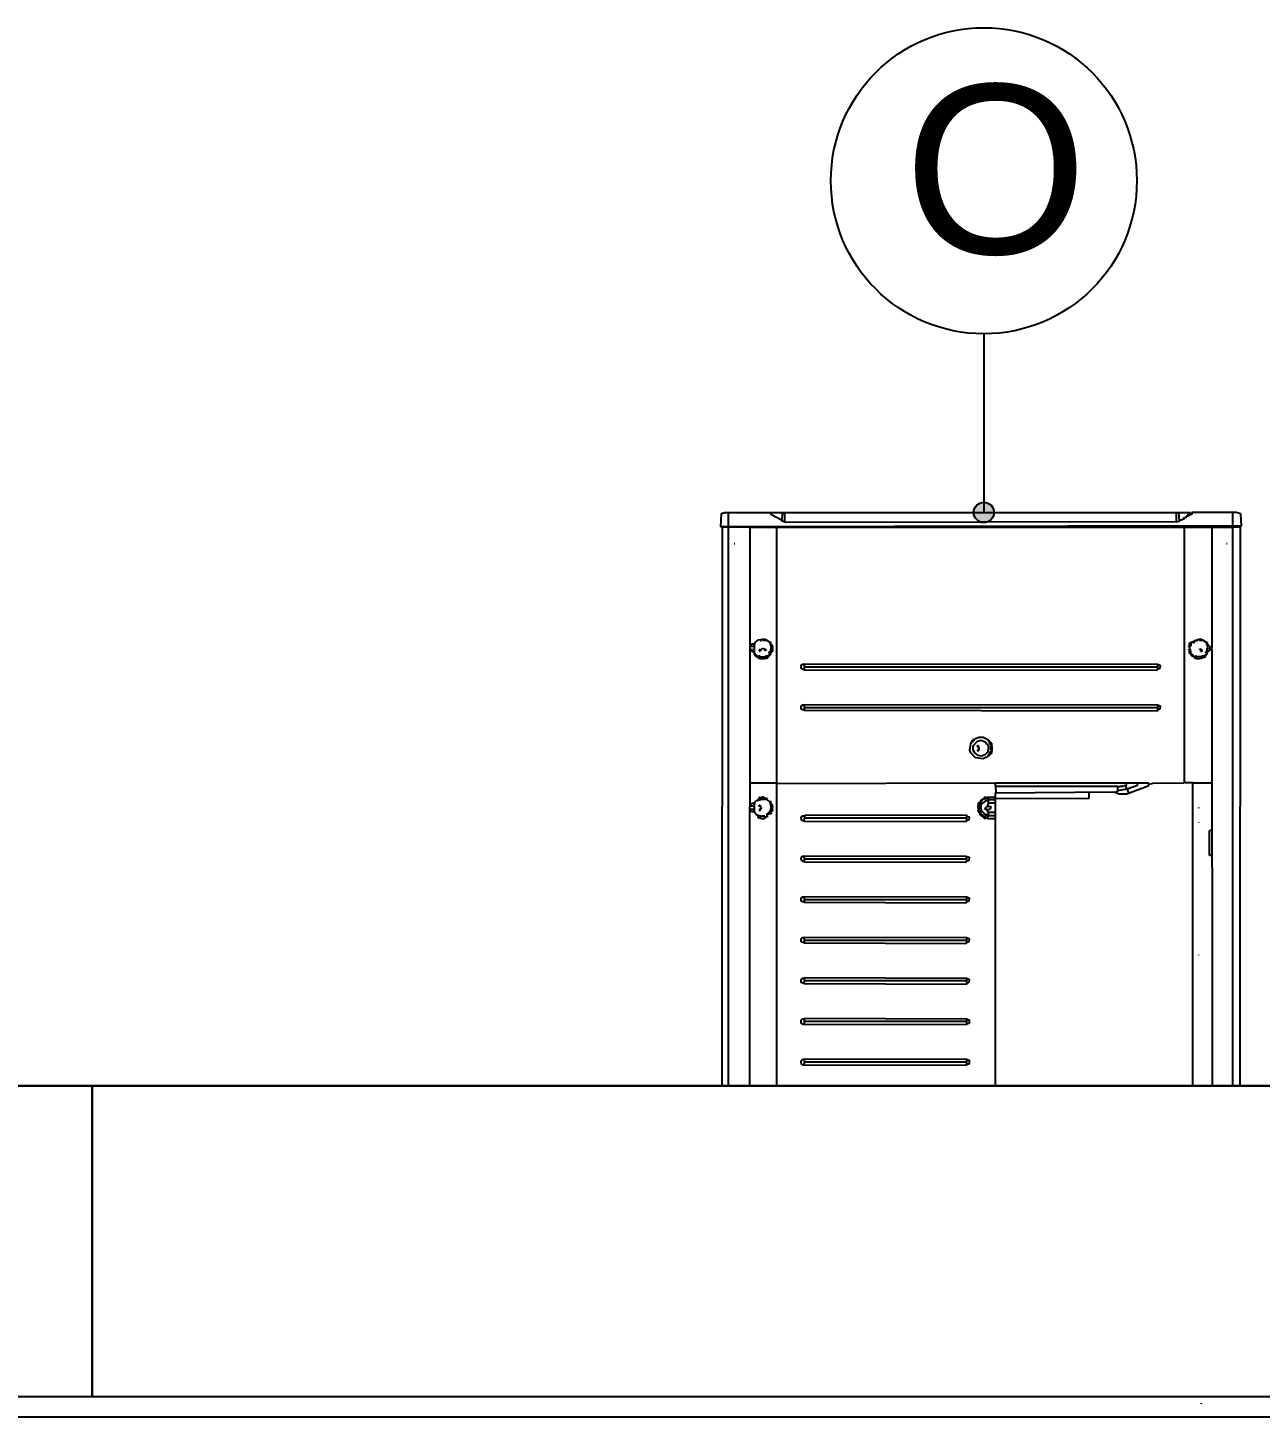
# Model space of a CAD drawing. Extents: x 3792242 to 5145247, y -1546315 to -1031918.
# Drawn here: x 4312313 to 4314135, y -1515644 to -1513590 of the extents above; entities that cross this region are included whole.
import ezdxf

# ---------------------------------------------------------------- set-up
doc = ezdxf.new("R2010")
doc.units = 0
doc.header["$MEASUREMENT"] = 0
for name, color, linetype in [('TENKÁ', 7, 'CONTINUOUS'), ('ZZ-chladenie', 133, 'CONTINUOUS'), ('ZZ-elektro', 221, 'CONTINUOUS')]:
    doc.layers.add(name, color=color, linetype=linetype)
doc.styles.add('ARIAL', font='arial.ttf')

msp = doc.modelspace()

# ---------------------------------------------------------------- hatches: boundary and pattern name
at = {"layer": 'TENKÁ', "ltscale": 0.25}
h = msp.add_hatch(color=256, dxfattribs=at)
h.dxf.hatch_style = 1
h.paths.add_polyline_path([(4313711.31, -1514306.302, 1), (4313741.31, -1514306.302, 1)])

# ---------------------------------------------------------------- linework, layer by layer
msp.add_line((4313726.31, -1514042.243), (4313726.31, -1514306.302), dxfattribs=at)
at = {"layer": 'TENKÁ'}
for p, q in [((4322827.714, -1515613.77), (4308697.714, -1515613.77)), ((4322827.714, -1515643.77), (4308697.714, -1515643.77))]:
    msp.add_line(p, q, dxfattribs=at)
at = {"layer": 'TENKÁ', "ltscale": 0.25}
for centre, radius in [((4313726.31, -1513816.071), 226.172), ((4313726.31, -1514306.302), 15)]:
    msp.add_circle(centre, radius, dxfattribs=at)
at = {"layer": 'ZZ-chladenie', "color": 9}
for p, q in [((4313337.575, -1514327.484), (4313338.28, -1514307.714)), ((4313338.28, -1514307.714), (4313343.223, -1514306.302)), ((4313343.223, -1514306.302), (4314031.625, -1514306.302)), ((4313348.871, -1515153.77), (4313348.871, -1514306.302)), ((4313411.004, -1514306.302), (4313411.004, -1514305.597)), ((4313412.416, -1514309.833), (4313411.004, -1514306.302)), ((4313427.949, -1514318.305), (4313412.416, -1514309.833)), ((4313427.949, -1514319.012), (4313428.656, -1514305.597)), ((4313427.949, -1514318.305), (4313428.656, -1514317.6)), ((4313432.186, -1514320.424), (4313432.186, -1514305.597)), ((4314011.15, -1514320.424), (4314011.15, -1514305.597)), ((4314015.386, -1514319.012), (4314014.68, -1514305.597)), ((4314015.386, -1514318.305), (4314023.152, -1514315.481)), ((4314023.152, -1514314.069), (4314021.74, -1514314.069)), ((4314021.74, -1514314.069), (4314021.74, -1514315.481)), ((4314023.152, -1514314.069), (4314023.859, -1514314.069)), ((4314023.152, -1514315.481), (4314023.152, -1514314.069)), ((4314023.859, -1514314.069), (4314024.564, -1514313.363)), ((4314024.564, -1514313.363), (4314025.271, -1514313.363)), ((4314028.095, -1514311.951), (4314025.271, -1514311.951)), ((4314025.271, -1514311.951), (4314025.271, -1514313.363)), ((4314025.271, -1514313.363), (4314026.683, -1514313.363)), ((4314026.683, -1514313.363), (4314026.683, -1514311.951)), ((4314030.919, -1514308.421), (4314027.389, -1514310.539)), ((4314027.389, -1514310.539), (4314027.389, -1514311.951)), ((4314032.331, -1514309.126), (4314028.095, -1514311.951)), ((4314029.507, -1514309.833), (4314028.801, -1514310.539)), ((4314028.801, -1514311.245), (4314028.801, -1514311.951)), ((4314030.213, -1514310.539), (4314029.507, -1514309.833)), ((4314030.213, -1514310.539), (4314030.919, -1514310.539)), ((4314032.331, -1514308.421), (4314030.919, -1514308.421)), ((4314030.919, -1514309.833), (4314030.919, -1514309.126)), ((4314030.919, -1514310.539), (4314030.919, -1514309.833)), ((4314031.625, -1514306.302), (4314032.331, -1514308.421)), ((4314032.331, -1514308.421), (4314033.037, -1514307.714)), ((4314032.331, -1514309.126), (4314032.331, -1514309.833)), ((4314033.743, -1514309.126), (4314032.331, -1514309.126)), ((4314033.037, -1514307.714), (4314033.743, -1514307.714)), ((4314099.406, -1514306.302), (4314033.743, -1514306.302)), ((4314033.743, -1514306.302), (4314033.743, -1514309.126)), ((4314094.464, -1515153.77), (4314094.464, -1514306.302)), ((4314106.467, -1514308.421), (4314099.406, -1514306.302)), ((4314107.173, -1514326.072), (4314106.467, -1514308.421)), ((4314107.173, -1514326.072), (4313337.575, -1514327.484)), ((4313339.692, -1514328.19), (4313337.575, -1514327.484)), ((4313339.312, -1515153.77), (4313339.692, -1514328.19)), ((4313348.871, -1514328.19), (4313339.692, -1514328.19)), ((4313378.526, -1514328.19), (4313348.871, -1514328.19)), ((4313379.231, -1514328.896), (4313378.526, -1514328.19)), ((4313379.938, -1514328.896), (4313379.231, -1514328.896)), ((4313379.938, -1514328.896), (4313380.644, -1514328.896)), ((4313380.234, -1515153.77), (4313380.644, -1514328.19)), ((4313380.644, -1514328.19), (4314094.464, -1514328.19)), ((4313420.182, -1515153.77), (4313420.182, -1514328.19)), ((4313433.598, -1514321.13), (4313427.949, -1514319.012)), ((4314011.15, -1514320.424), (4313433.598, -1514321.13)), ((4314011.15, -1514320.424), (4314015.386, -1514319.012)), ((4314023.152, -1514705.222), (4314023.152, -1514328.19)), ((4314064.104, -1514328.896), (4314064.81, -1514328.19)), ((4314064.104, -1514506.116), (4314064.104, -1514328.896)), ((4314105.055, -1514328.19), (4314094.464, -1514328.19)), ((4314105.06, -1515153.77), (4314105.761, -1514327.484)), ((4314105.761, -1514327.484), (4314107.173, -1514326.072)), ((4313358.05, -1514352.902), (4313357.344, -1514352.902)), ((4314085.991, -1514352.902), (4314085.285, -1514352.902)), ((4313380.644, -1514502.585), (4313379.938, -1514502.585)), ((4313380.644, -1514502.585), (4313381.35, -1514501.879)), ((4313380.644, -1514502.585), (4313381.35, -1514502.585)), ((4313381.35, -1514502.585), (4313382.056, -1514501.879)), ((4313382.056, -1514501.879), (4313382.056, -1514501.173)), ((4313382.056, -1514501.173), (4313382.762, -1514501.173)), ((4313382.762, -1514501.173), (4313383.468, -1514500.467)), ((4313383.468, -1514500.467), (4313387.705, -1514500.467)), ((4313386.998, -1514501.879), (4313388.41, -1514498.349)), ((4313386.998, -1514513.176), (4313386.998, -1514501.879)), ((4313388.41, -1514498.349), (4313393.353, -1514494.819)), ((4313393.353, -1514494.819), (4313399.001, -1514493.407)), ((4313395.471, -1514494.819), (4313395.471, -1514494.113)), ((4313395.471, -1514494.819), (4313395.471, -1514495.525)), ((4313395.471, -1514495.525), (4313396.883, -1514495.525)), ((4313396.883, -1514495.525), (4313396.883, -1514494.113)), ((4313398.295, -1514494.113), (4313398.295, -1514493.407)), ((4313399.707, -1514495.525), (4313398.295, -1514494.113)), ((4313399.001, -1514493.407), (4313403.237, -1514493.407)), ((4313403.237, -1514496.231), (4313399.707, -1514495.525)), ((4313403.237, -1514493.407), (4313403.237, -1514496.231)), ((4313403.944, -1514494.819), (4313403.237, -1514495.525)), ((4313410.298, -1514498.349), (4313403.944, -1514494.819)), ((4313411.71, -1514498.349), (4313410.298, -1514498.349)), ((4313411.004, -1514501.879), (4313410.298, -1514498.349)), ((4313411.004, -1514499.761), (4313410.298, -1514499.761)), ((4313411.004, -1514499.761), (4313411.71, -1514499.761)), ((4313413.828, -1514502.585), (4313411.004, -1514501.879)), ((4313411.004, -1514501.879), (4313411.71, -1514506.822)), ((4313411.71, -1514499.761), (4313411.71, -1514498.349)), ((4313414.534, -1514506.116), (4313413.828, -1514502.585)), ((4314030.213, -1514499.761), (4314033.743, -1514497.643)), ((4314030.213, -1514503.291), (4314030.213, -1514499.761)), ((4314030.919, -1514508.234), (4314030.213, -1514503.291)), ((4314030.919, -1514499.761), (4314030.919, -1514499.055)), ((4314030.919, -1514499.055), (4314031.625, -1514499.055)), ((4314030.919, -1514499.761), (4314031.625, -1514500.467)), ((4314032.331, -1514498.349), (4314031.625, -1514499.055)), ((4314032.331, -1514499.761), (4314031.625, -1514499.055)), ((4314031.625, -1514500.467), (4314032.331, -1514500.467)), ((4314031.625, -1514503.997), (4314032.331, -1514503.291)), ((4314033.037, -1514499.055), (4314032.331, -1514498.349)), ((4314032.331, -1514500.467), (4314032.331, -1514499.761)), ((4314032.331, -1514503.291), (4314033.037, -1514502.585)), ((4314033.743, -1514498.349), (4314033.037, -1514499.055)), ((4314033.037, -1514499.055), (4314033.743, -1514499.055)), ((4314033.037, -1514502.585), (4314033.037, -1514499.055)), ((4314033.743, -1514497.643), (4314035.862, -1514497.643)), ((4314033.743, -1514499.055), (4314033.743, -1514498.349)), ((4314035.155, -1514498.349), (4314035.155, -1514497.643)), ((4314035.155, -1514497.643), (4314035.862, -1514497.643)), ((4314035.155, -1514499.055), (4314035.155, -1514498.349)), ((4314036.567, -1514499.055), (4314035.155, -1514499.055)), ((4314035.862, -1514497.643), (4314038.686, -1514495.525)), ((4314036.567, -1514496.937), (4314035.862, -1514497.643)), ((4314036.567, -1514498.349), (4314035.862, -1514497.643)), ((4314037.274, -1514497.643), (4314036.567, -1514496.937)), ((4314037.274, -1514497.643), (4314036.567, -1514498.349)), ((4314036.567, -1514498.349), (4314037.274, -1514498.349)), ((4314036.567, -1514498.349), (4314036.567, -1514499.055)), ((4314037.979, -1514496.937), (4314037.274, -1514497.643)), ((4314037.274, -1514498.349), (4314037.979, -1514497.643)), ((4314037.979, -1514496.231), (4314037.979, -1514495.525)), ((4314037.979, -1514497.643), (4314037.979, -1514496.937)), ((4314038.686, -1514495.525), (4314044.334, -1514493.407)), ((4314039.391, -1514495.525), (4314039.391, -1514494.819)), ((4314039.391, -1514496.231), (4314039.391, -1514495.525)), ((4314040.804, -1514496.231), (4314039.391, -1514496.231)), ((4314040.804, -1514494.819), (4314040.804, -1514494.113)), ((4314040.804, -1514494.819), (4314040.804, -1514495.525)), ((4314040.804, -1514495.525), (4314042.216, -1514495.525)), ((4314040.804, -1514495.525), (4314040.804, -1514496.231)), ((4314042.216, -1514495.525), (4314042.216, -1514494.113)), ((4314043.628, -1514494.113), (4314043.628, -1514493.407)), ((4314045.04, -1514495.525), (4314043.628, -1514494.113)), ((4314044.334, -1514493.407), (4314048.57, -1514493.407)), ((4314048.57, -1514496.231), (4314045.04, -1514495.525)), ((4314048.57, -1514493.407), (4314048.57, -1514496.231)), ((4314049.277, -1514494.819), (4314048.57, -1514495.525)), ((4314055.631, -1514498.349), (4314049.277, -1514494.819)), ((4314057.043, -1514498.349), (4314055.631, -1514498.349)), ((4314056.337, -1514501.879), (4314055.631, -1514498.349)), ((4314056.337, -1514499.761), (4314055.631, -1514499.761)), ((4314056.337, -1514499.761), (4314057.043, -1514499.761)), ((4314057.749, -1514501.879), (4314056.337, -1514501.879)), ((4314056.337, -1514501.879), (4314057.043, -1514506.822)), ((4314057.043, -1514499.761), (4314057.043, -1514498.349)), ((4314062.691, -1514506.822), (4314057.749, -1514501.879)), ((4313380.644, -1514508.94), (4313379.938, -1514508.94)), ((4313386.293, -1514504.703), (4313380.644, -1514504.703)), ((4313380.644, -1514508.94), (4313385.586, -1514508.94)), ((4313381.35, -1514511.058), (4313380.644, -1514510.352)), ((4313386.998, -1514513.176), (4313381.35, -1514511.058)), ((4313385.586, -1514508.94), (4313386.293, -1514508.234)), ((4313386.998, -1514516.707), (4313386.998, -1514513.176)), ((4313391.234, -1514520.236), (4313386.998, -1514516.707)), ((4313387.705, -1514516.707), (4313388.41, -1514516)), ((4313388.41, -1514517.412), (4313387.705, -1514516.707)), ((4313389.117, -1514516), (4313388.41, -1514516)), ((4313392.647, -1514519.531), (4313388.41, -1514516)), ((4313388.41, -1514518.119), (4313388.41, -1514517.412)), ((4313389.117, -1514518.119), (4313388.41, -1514518.119)), ((4313389.117, -1514516.707), (4313389.117, -1514516)), ((4313389.822, -1514517.412), (4313389.117, -1514516.707)), ((4313389.822, -1514518.824), (4313389.117, -1514518.119)), ((4313390.529, -1514518.119), (4313389.822, -1514517.412)), ((4313390.529, -1514518.119), (4313389.822, -1514518.824)), ((4313391.234, -1514518.119), (4313390.529, -1514518.119)), ((4313391.234, -1514518.824), (4313391.234, -1514518.119)), ((4313391.234, -1514518.824), (4313391.234, -1514519.531)), ((4313394.059, -1514518.824), (4313391.234, -1514520.236)), ((4313393.353, -1514520.943), (4313392.647, -1514520.236)), ((4313392.647, -1514520.236), (4313392.647, -1514520.943)), ((4313392.647, -1514520.943), (4313393.353, -1514520.943)), ((4313393.353, -1514520.943), (4313394.059, -1514520.236)), ((4313393.353, -1514522.355), (4313393.353, -1514520.943)), ((4313396.177, -1514522.355), (4313393.353, -1514522.355)), ((4313395.471, -1514509.646), (4313394.059, -1514509.646)), ((4313394.059, -1514509.646), (4313394.059, -1514511.058)), ((4313394.059, -1514511.058), (4313395.471, -1514511.058)), ((4313395.471, -1514518.824), (4313394.059, -1514518.824)), ((4313394.059, -1514520.236), (4313394.059, -1514519.531)), ((4313395.471, -1514511.058), (4313396.883, -1514508.94)), ((4313395.471, -1514509.646), (4313396.177, -1514509.646)), ((4313396.177, -1514522.355), (4313395.471, -1514518.824)), ((4313396.177, -1514519.531), (4313401.825, -1514519.531)), ((4313396.177, -1514522.355), (4313402.531, -1514522.355)), ((4313396.883, -1514508.94), (4313399.001, -1514506.822)), ((4313399.001, -1514506.822), (4313403.944, -1514508.94)), ((4313402.531, -1514521.648), (4313401.825, -1514522.355)), ((4313402.531, -1514510.352), (4313402.531, -1514508.94)), ((4313403.944, -1514510.352), (4313402.531, -1514510.352)), ((4313402.531, -1514522.355), (4313403.237, -1514518.824)), ((4313403.944, -1514521.648), (4313402.531, -1514521.648)), ((4313403.237, -1514518.824), (4313408.18, -1514517.412)), ((4313403.944, -1514520.236), (4313403.237, -1514519.531)), ((4313403.237, -1514519.531), (4313403.237, -1514520.236)), ((4313403.944, -1514508.94), (4313403.944, -1514510.352)), ((4313403.944, -1514521.648), (4313403.944, -1514520.236)), ((4313403.944, -1514521.648), (4313406.062, -1514521.648)), ((4313405.356, -1514518.824), (4313405.356, -1514518.119)), ((4313405.356, -1514519.531), (4313405.356, -1514518.824)), ((4313406.062, -1514520.236), (4313405.356, -1514519.531)), ((4313406.062, -1514520.943), (4313406.062, -1514520.236)), ((4313406.062, -1514521.648), (4313406.768, -1514520.943)), ((4313406.768, -1514518.824), (4313406.768, -1514518.119)), ((4313407.474, -1514519.531), (4313406.768, -1514518.824)), ((4313406.768, -1514520.943), (4313407.474, -1514520.943)), ((4313407.474, -1514519.531), (4313411.71, -1514514.588)), ((4313407.474, -1514518.119), (4313407.474, -1514517.412)), ((4313407.474, -1514517.412), (4313408.18, -1514517.412)), ((4313407.474, -1514519.531), (4313408.18, -1514518.824)), ((4313407.474, -1514520.943), (4313407.474, -1514519.531)), ((4313408.18, -1514517.412), (4313410.298, -1514515.294)), ((4313408.886, -1514516.707), (4313408.18, -1514517.412)), ((4313408.18, -1514518.824), (4313408.886, -1514518.119)), ((4313408.886, -1514513.882), (4313408.886, -1514512.47)), ((4313408.886, -1514512.47), (4313410.298, -1514512.47)), ((4313409.592, -1514513.882), (4313408.886, -1514513.882)), ((4313409.592, -1514517.412), (4313408.886, -1514516.707)), ((4313408.886, -1514518.119), (4313409.592, -1514518.119)), ((4313410.298, -1514514.588), (4313409.592, -1514513.882)), ((4313409.592, -1514515.294), (4313410.298, -1514514.588)), ((4313409.592, -1514516), (4313409.592, -1514515.294)), ((4313409.592, -1514517.412), (4313410.298, -1514516.707)), ((4313409.592, -1514518.119), (4313409.592, -1514517.412)), ((4313410.298, -1514515.294), (4313411.71, -1514506.822)), ((4313410.298, -1514512.47), (4313411.004, -1514512.47)), ((4313411.71, -1514514.588), (4313410.298, -1514514.588)), ((4313410.298, -1514516.707), (4313411.004, -1514516)), ((4313411.004, -1514512.47), (4313412.416, -1514512.47)), ((4313411.004, -1514516), (4313411.71, -1514516)), ((4313411.71, -1514506.822), (4313414.534, -1514506.116)), ((4313412.416, -1514512.47), (4313413.122, -1514511.764)), ((4313413.122, -1514511.764), (4313413.828, -1514511.058)), ((4313413.828, -1514506.822), (4313413.828, -1514506.116)), ((4313414.534, -1514507.528), (4313413.828, -1514506.822)), ((4313413.828, -1514511.058), (4313414.534, -1514511.058)), ((4313414.534, -1514511.058), (4313414.534, -1514507.528)), ((4314029.507, -1514505.41), (4314029.507, -1514503.997)), ((4314029.507, -1514503.997), (4314030.919, -1514503.997)), ((4314030.919, -1514505.41), (4314029.507, -1514505.41)), ((4314029.507, -1514509.646), (4314029.507, -1514508.234)), ((4314029.507, -1514508.234), (4314030.919, -1514508.234)), ((4314030.919, -1514509.646), (4314029.507, -1514513.176)), ((4314032.331, -1514510.352), (4314029.507, -1514509.646)), ((4314029.507, -1514513.176), (4314031.625, -1514514.588)), ((4314030.919, -1514503.997), (4314031.625, -1514503.997)), ((4314030.919, -1514509.646), (4314030.919, -1514508.234)), ((4314032.331, -1514516.707), (4314032.331, -1514510.352)), ((4314034.449, -1514518.824), (4314032.331, -1514516.707)), ((4314033.037, -1514516.707), (4314033.743, -1514516)), ((4314033.743, -1514517.412), (4314033.037, -1514516.707)), ((4314034.449, -1514516), (4314033.743, -1514516)), ((4314037.979, -1514519.531), (4314033.743, -1514516)), ((4314033.743, -1514518.119), (4314033.743, -1514517.412)), ((4314034.449, -1514518.119), (4314033.743, -1514518.119)), ((4314034.449, -1514516.707), (4314034.449, -1514516)), ((4314035.155, -1514517.412), (4314034.449, -1514516.707)), ((4314035.155, -1514518.824), (4314034.449, -1514518.119)), ((4314037.979, -1514520.236), (4314034.449, -1514518.824)), ((4314035.862, -1514518.119), (4314035.155, -1514517.412)), ((4314035.862, -1514518.119), (4314035.155, -1514518.824)), ((4314036.567, -1514518.119), (4314035.862, -1514518.119)), ((4314036.567, -1514518.824), (4314036.567, -1514518.119)), ((4314036.567, -1514518.824), (4314036.567, -1514519.531)), ((4314037.979, -1514519.531), (4314037.979, -1514518.824)), ((4314039.391, -1514518.824), (4314037.979, -1514519.531)), ((4314037.979, -1514520.943), (4314037.979, -1514520.236)), ((4314038.686, -1514522.355), (4314037.979, -1514520.236)), ((4314038.686, -1514520.943), (4314037.979, -1514520.943)), ((4314038.686, -1514520.943), (4314039.391, -1514520.236)), ((4314042.922, -1514523.061), (4314038.686, -1514522.355)), ((4314040.804, -1514518.824), (4314039.391, -1514518.824)), ((4314039.391, -1514520.236), (4314039.391, -1514519.531)), ((4314041.51, -1514522.355), (4314040.804, -1514518.824)), ((4314048.57, -1514519.531), (4314041.51, -1514519.531)), ((4314047.158, -1514522.355), (4314042.922, -1514523.061)), ((4314045.746, -1514508.234), (4314045.04, -1514507.528)), ((4314046.453, -1514508.94), (4314045.746, -1514508.234)), ((4314047.158, -1514509.646), (4314046.453, -1514508.94)), ((4314047.158, -1514511.764), (4314047.158, -1514509.646)), ((4314048.57, -1514511.764), (4314047.158, -1514511.764)), ((4314051.394, -1514520.943), (4314047.158, -1514522.355)), ((4314049.277, -1514509.646), (4314047.865, -1514509.646)), ((4314047.865, -1514509.646), (4314047.865, -1514510.352)), ((4314047.865, -1514510.352), (4314048.57, -1514511.058)), ((4314047.865, -1514521.648), (4314047.865, -1514520.236)), ((4314047.865, -1514520.236), (4314048.57, -1514520.236)), ((4314047.865, -1514521.648), (4314047.865, -1514522.355)), ((4314048.57, -1514511.058), (4314049.277, -1514511.058)), ((4314048.57, -1514511.058), (4314048.57, -1514511.764)), ((4314050.689, -1514518.824), (4314048.57, -1514518.824)), ((4314049.277, -1514520.236), (4314048.57, -1514519.531)), ((4314049.277, -1514511.058), (4314049.277, -1514509.646)), ((4314049.277, -1514521.648), (4314049.277, -1514520.236)), ((4314050.689, -1514518.119), (4314053.513, -1514517.412)), ((4314051.394, -1514520.943), (4314050.689, -1514518.119)), ((4314051.394, -1514520.943), (4314051.394, -1514521.648)), ((4314052.807, -1514520.943), (4314051.394, -1514520.943)), ((4314052.101, -1514518.824), (4314052.101, -1514518.119)), ((4314052.807, -1514519.531), (4314052.101, -1514518.824)), ((4314052.807, -1514518.119), (4314052.807, -1514517.412)), ((4314052.807, -1514517.412), (4314053.513, -1514517.412)), ((4314053.513, -1514518.824), (4314052.807, -1514520.943)), ((4314052.807, -1514519.531), (4314053.513, -1514519.531)), ((4314053.513, -1514517.412), (4314054.925, -1514516)), ((4314054.219, -1514516.707), (4314053.513, -1514517.412)), ((4314053.513, -1514518.824), (4314054.219, -1514518.119)), ((4314053.513, -1514519.531), (4314053.513, -1514518.824)), ((4314054.219, -1514518.824), (4314053.513, -1514518.824)), ((4314057.043, -1514512.47), (4314054.219, -1514512.47)), ((4314054.219, -1514512.47), (4314054.219, -1514513.882)), ((4314054.219, -1514513.882), (4314057.043, -1514514.588)), ((4314057.043, -1514514.588), (4314054.219, -1514518.824)), ((4314054.925, -1514517.412), (4314054.219, -1514516.707)), ((4314054.219, -1514518.119), (4314054.925, -1514517.412)), ((4314054.925, -1514517.412), (4314055.631, -1514517.412)), ((4314055.631, -1514513.882), (4314055.631, -1514512.47)), ((4314056.337, -1514516), (4314055.631, -1514515.294)), ((4314055.631, -1514516.707), (4314056.337, -1514516)), ((4314055.631, -1514517.412), (4314055.631, -1514516.707)), ((4314056.337, -1514507.528), (4314057.043, -1514506.822)), ((4314056.337, -1514512.47), (4314056.337, -1514507.528)), ((4314057.043, -1514506.822), (4314062.691, -1514506.822)), ((4314061.985, -1514508.234), (4314057.043, -1514512.47)), ((4314064.104, -1514508.234), (4314061.985, -1514508.234)), ((4314062.691, -1514506.822), (4314063.397, -1514506.116)), ((4314062.691, -1514507.528), (4314062.691, -1514508.234)), ((4314063.397, -1514506.116), (4314064.104, -1514506.116)), ((4314064.411, -1515153.77), (4314064.104, -1514508.234)), ((4313456.192, -1514532.946), (4313457.604, -1514530.827)), ((4313456.192, -1514537.182), (4313456.192, -1514532.946)), ((4313461.134, -1514539.3), (4313456.192, -1514537.182)), ((4313457.604, -1514530.827), (4313461.134, -1514530.827)), ((4313461.134, -1514538.594), (4313461.134, -1514530.122)), ((4313461.134, -1514530.122), (4313982.907, -1514530.827)), ((4313983.613, -1514535.064), (4313461.134, -1514535.064)), ((4313982.201, -1514540.006), (4313461.134, -1514539.3)), ((4313982.907, -1514538.594), (4313982.201, -1514540.006)), ((4313982.907, -1514530.827), (4313987.144, -1514532.239)), ((4313986.437, -1514537.182), (4313982.907, -1514538.594)), ((4313983.613, -1514537.888), (4313983.613, -1514531.534)), ((4313983.613, -1514537.888), (4313983.613, -1514538.594)), ((4313987.144, -1514532.239), (4313986.437, -1514537.182)), ((4313456.192, -1514592.96), (4313457.604, -1514590.842)), ((4313456.192, -1514597.197), (4313456.192, -1514592.96)), ((4313461.134, -1514599.315), (4313456.192, -1514597.197)), ((4313457.604, -1514590.842), (4313461.134, -1514590.842)), ((4313461.134, -1514598.609), (4313461.134, -1514590.136)), ((4313461.134, -1514590.136), (4313982.907, -1514590.842)), ((4313983.613, -1514595.078), (4313461.134, -1514595.078)), ((4313982.907, -1514600.021), (4313461.134, -1514599.315)), ((4313982.907, -1514590.842), (4313987.144, -1514592.254)), ((4313986.437, -1514597.197), (4313982.907, -1514598.609)), ((4313982.907, -1514598.609), (4313982.907, -1514600.021)), ((4313983.613, -1514597.902), (4313983.613, -1514591.548)), ((4313983.613, -1514597.902), (4313983.613, -1514598.609)), ((4313987.144, -1514592.254), (4313986.437, -1514597.197)), ((4313706.84, -1514648.032), (4313709.665, -1514643.796)), ((4313711.077, -1514644.502), (4313708.253, -1514645.914)), ((4313708.959, -1514644.502), (4313709.665, -1514643.796)), ((4313709.665, -1514645.208), (4313708.959, -1514644.502)), ((4313709.665, -1514643.796), (4313709.665, -1514643.09)), ((4313709.665, -1514643.09), (4313710.371, -1514643.09)), ((4313709.665, -1514643.796), (4313711.077, -1514644.502)), ((4313709.665, -1514645.208), (4313709.665, -1514645.914)), ((4313718.843, -1514638.854), (4313710.371, -1514642.384)), ((4313710.371, -1514642.384), (4313711.783, -1514643.796)), ((4313711.783, -1514643.09), (4313710.371, -1514643.09)), ((4313710.371, -1514651.563), (4313716.725, -1514644.502)), ((4313711.783, -1514643.796), (4313711.783, -1514643.09)), ((4313716.725, -1514644.502), (4313722.373, -1514643.09)), ((4313725.198, -1514638.854), (4313718.843, -1514638.854)), ((4313722.373, -1514643.09), (4313728.022, -1514645.208)), ((4313732.964, -1514643.09), (4313725.198, -1514638.854)), ((4313728.022, -1514645.208), (4313732.964, -1514651.563)), ((4313735.083, -1514644.502), (4313732.964, -1514643.09)), ((4313733.671, -1514644.502), (4313733.671, -1514643.796)), ((4313733.671, -1514645.914), (4313733.671, -1514644.502)), ((4313734.376, -1514645.914), (4313733.671, -1514645.914)), ((4313735.083, -1514646.62), (4313734.376, -1514645.914)), ((4313735.083, -1514648.739), (4313735.083, -1514644.502)), ((4313736.495, -1514646.62), (4313735.083, -1514646.62)), ((4313736.495, -1514647.326), (4313736.495, -1514646.62)), ((4313705.428, -1514657.917), (4313706.84, -1514648.032)), ((4313706.84, -1514661.447), (4313705.428, -1514657.917)), ((4313713.901, -1514669.214), (4313706.84, -1514661.447)), ((4313710.371, -1514657.917), (4313710.371, -1514651.563)), ((4313713.195, -1514661.447), (4313710.371, -1514657.917)), ((4313718.137, -1514665.684), (4313713.195, -1514661.447)), ((4313716.725, -1514652.268), (4313716.725, -1514650.856)), ((4313716.725, -1514650.856), (4313718.137, -1514650.856)), ((4313719.549, -1514653.68), (4313716.725, -1514652.268)), ((4313718.137, -1514657.211), (4313716.725, -1514657.211)), ((4313716.725, -1514657.211), (4313716.725, -1514658.623)), ((4313716.725, -1514658.623), (4313718.137, -1514658.623)), ((4313718.137, -1514650.856), (4313718.137, -1514652.268)), ((4313718.137, -1514658.623), (4313719.549, -1514656.505)), ((4313718.137, -1514657.211), (4313718.843, -1514657.211)), ((4313723.08, -1514666.39), (4313718.137, -1514665.684)), ((4313719.549, -1514656.505), (4313719.549, -1514653.68)), ((4313726.61, -1514664.978), (4313723.08, -1514666.39)), ((4313727.316, -1514664.978), (4313726.61, -1514664.978)), ((4313732.259, -1514660.035), (4313727.316, -1514664.978)), ((4313733.671, -1514664.978), (4313730.847, -1514668.508)), ((4313732.964, -1514651.563), (4313732.259, -1514660.035)), ((4313733.671, -1514664.978), (4313732.964, -1514665.684)), ((4313733.671, -1514663.566), (4313737.907, -1514662.154)), ((4313733.671, -1514664.978), (4313733.671, -1514663.566)), ((4313733.671, -1514664.978), (4313735.083, -1514664.978)), ((4313735.788, -1514648.032), (4313735.083, -1514648.032)), ((4313738.613, -1514652.268), (4313735.083, -1514648.739)), ((4313735.083, -1514660.742), (4313735.788, -1514660.035)), ((4313735.083, -1514663.566), (4313735.083, -1514660.742)), ((4313735.788, -1514661.447), (4313735.083, -1514661.447)), ((4313735.083, -1514664.978), (4313735.083, -1514663.566)), ((4313736.495, -1514647.326), (4313735.788, -1514648.032)), ((4313735.788, -1514660.035), (4313737.201, -1514660.035)), ((4313736.495, -1514662.154), (4313735.788, -1514661.447)), ((4313737.907, -1514647.326), (4313736.495, -1514647.326)), ((4313736.495, -1514652.975), (4313737.201, -1514652.268)), ((4313736.495, -1514656.505), (4313736.495, -1514652.975)), ((4313737.201, -1514657.211), (4313736.495, -1514656.505)), ((4313736.495, -1514659.329), (4313736.495, -1514658.623)), ((4313736.495, -1514658.623), (4313737.907, -1514658.623)), ((4313737.201, -1514660.035), (4313736.495, -1514659.329)), ((4313737.907, -1514649.444), (4313737.201, -1514649.444)), ((4313737.201, -1514649.444), (4313737.907, -1514650.151)), ((4313737.907, -1514650.856), (4313737.201, -1514650.856)), ((4313737.907, -1514657.211), (4313737.201, -1514657.211)), ((4313737.907, -1514649.444), (4313737.907, -1514647.326)), ((4313737.907, -1514650.151), (4313737.907, -1514650.856)), ((4313737.907, -1514662.154), (4313738.613, -1514656.505)), ((4313737.907, -1514657.211), (4313738.613, -1514657.211)), ((4313738.613, -1514656.505), (4313738.613, -1514652.268)), ((4313725.198, -1514670.626), (4313713.901, -1514669.214)), ((4313729.434, -1514668.508), (4313725.198, -1514670.626)), ((4313730.847, -1514668.508), (4313729.434, -1514668.508)), ((4313380.644, -1514707.341), (4313379.938, -1514707.341)), ((4313381.35, -1514706.635), (4313380.644, -1514707.341)), ((4313419.477, -1514706.635), (4313381.35, -1514706.635)), ((4313420.182, -1514707.341), (4313419.477, -1514706.635)), ((4313742.849, -1514706.635), (4313420.182, -1514707.341)), ((4313970.199, -1514706.635), (4313742.849, -1514706.635)), ((4313743.555, -1514708.047), (4313742.849, -1514707.341)), ((4313743.555, -1514711.577), (4313743.555, -1514708.047)), ((4313936.308, -1514710.165), (4313937.72, -1514708.047)), ((4313953.253, -1514709.459), (4313953.959, -1514708.047)), ((4313970.199, -1514710.165), (4313970.199, -1514706.635)), ((4313970.904, -1514708.047), (4313976.553, -1514706.635)), ((4313976.553, -1514706.635), (4314022.446, -1514705.929)), ((4314022.446, -1514705.929), (4314023.152, -1514705.222)), ((4314023.859, -1514705.929), (4314023.152, -1514705.222)), ((4314035.155, -1514705.929), (4314023.859, -1514705.929)), ((4314035.155, -1514705.929), (4314062.691, -1514705.929)), ((4314035.155, -1515153.77), (4314035.155, -1514705.929)), ((4314062.691, -1514705.929), (4314063.397, -1514705.222)), ((4314063.397, -1514705.222), (4314064.104, -1514705.222)), ((4313394.059, -1514727.816), (4313391.941, -1514732.053)), ((4313395.471, -1514727.816), (4313394.059, -1514727.816)), ((4313396.177, -1514730.641), (4313395.471, -1514727.816)), ((4313398.295, -1514727.11), (4313396.177, -1514728.522)), ((4313401.119, -1514727.11), (4313398.295, -1514727.11)), ((4313402.531, -1514729.934), (4313401.119, -1514727.11)), ((4313403.944, -1514729.229), (4313401.825, -1514730.641)), ((4313402.531, -1514728.522), (4313403.944, -1514728.522)), ((4313406.062, -1514729.229), (4313403.944, -1514729.229)), ((4313406.062, -1514731.347), (4313406.062, -1514729.229)), ((4313723.785, -1514729.934), (4313729.434, -1514729.229)), ((4313727.316, -1514727.11), (4313725.904, -1514729.934)), ((4313728.728, -1514727.11), (4313727.316, -1514727.11)), ((4313729.434, -1514729.229), (4313728.728, -1514727.11)), ((4313728.728, -1514729.229), (4313729.434, -1514728.522)), ((4313728.728, -1514729.934), (4313728.728, -1514729.229)), ((4313730.847, -1514728.522), (4313729.434, -1514728.522)), ((4313732.964, -1514727.816), (4313730.847, -1514727.11)), ((4313730.847, -1514727.11), (4313730.847, -1514728.522)), ((4313730.847, -1514728.522), (4313732.259, -1514727.816)), ((4313732.964, -1514736.995), (4313732.964, -1514727.816)), ((4313742.849, -1514727.816), (4313733.671, -1514727.816)), ((4313742.849, -1514729.229), (4313881.942, -1514728.522)), ((4313924.305, -1514711.577), (4313743.555, -1514711.577)), ((4313743.555, -1514711.577), (4313744.262, -1514720.05)), ((4313743.555, -1514720.756), (4313919.362, -1514719.344)), ((4313743.555, -1515153.77), (4313743.555, -1514720.756)), ((4313744.262, -1514720.05), (4313744.262, -1514720.756)), ((4313881.942, -1514720.05), (4313881.942, -1514719.344)), ((4313881.942, -1514728.522), (4313881.942, -1514720.05)), ((4313919.362, -1514719.344), (4313923.599, -1514720.756)), ((4313922.893, -1514720.05), (4313924.305, -1514717.226)), ((4313923.599, -1514720.756), (4313925.011, -1514722.168)), ((4313924.305, -1514711.577), (4313927.129, -1514711.577)), ((4313924.305, -1514717.226), (4313924.305, -1514711.577)), ((4313924.305, -1514717.226), (4313937.72, -1514715.108)), ((4313925.011, -1514722.168), (4313937.72, -1514722.168)), ((4313927.129, -1514711.577), (4313927.835, -1514710.871)), ((4313927.835, -1514710.871), (4313932.778, -1514710.871)), ((4313932.778, -1514710.871), (4313933.484, -1514710.165)), ((4313933.484, -1514710.165), (4313936.308, -1514710.165)), ((4313937.72, -1514715.108), (4313936.308, -1514710.165)), ((4313937.72, -1514722.168), (4313970.199, -1514710.165)), ((4313938.426, -1514715.108), (4313953.253, -1514709.459)), ((4313940.544, -1514720.756), (4313938.426, -1514715.108)), ((4313380.644, -1514738.407), (4313379.938, -1514738.407)), ((4313380.644, -1514744.761), (4313379.938, -1514744.761)), ((4313380.644, -1514738.407), (4313381.35, -1514737.701)), ((4313380.644, -1514738.407), (4313381.35, -1514738.407)), ((4313386.293, -1514740.525), (4313380.644, -1514740.525)), ((4313380.644, -1514744.761), (4313385.586, -1514744.761)), ((4313381.35, -1514747.586), (4313380.644, -1514746.88)), ((4313381.35, -1514738.407), (4313382.056, -1514737.701)), ((4313382.056, -1514748.292), (4313381.35, -1514747.586)), ((4313382.056, -1514737.701), (4313382.056, -1514736.995)), ((4313382.056, -1514736.995), (4313382.762, -1514736.995)), ((4313382.762, -1514748.998), (4313382.056, -1514748.292)), ((4313382.762, -1514736.995), (4313383.468, -1514736.289)), ((4313386.998, -1514748.998), (4313382.762, -1514748.998)), ((4313383.468, -1514736.289), (4313387.705, -1514736.289)), ((4313385.586, -1514744.761), (4313386.293, -1514744.056)), ((4313386.998, -1514737.701), (4313388.41, -1514734.171)), ((4313386.998, -1514749.704), (4313386.998, -1514737.701)), ((4313390.529, -1514753.94), (4313386.998, -1514749.704)), ((4313388.41, -1514734.171), (4313390.529, -1514732.053)), ((4313390.529, -1514732.053), (4313396.177, -1514730.641)), ((4313394.059, -1514740.525), (4313394.059, -1514739.113)), ((4313394.059, -1514739.113), (4313395.471, -1514739.113)), ((4313397.589, -1514742.644), (4313394.059, -1514740.525)), ((4313395.471, -1514745.468), (4313394.059, -1514745.468)), ((4313394.059, -1514745.468), (4313394.059, -1514746.88)), ((4313394.059, -1514746.88), (4313395.471, -1514746.88)), ((4313395.471, -1514739.113), (4313395.471, -1514740.525)), ((4313395.471, -1514746.88), (4313397.589, -1514742.644)), ((4313395.471, -1514745.468), (4313396.177, -1514745.468)), ((4313401.825, -1514730.641), (4313396.177, -1514730.641)), ((4313402.531, -1514729.934), (4313402.531, -1514730.641)), ((4313404.65, -1514730.641), (4313403.944, -1514729.934)), ((4313403.944, -1514729.934), (4313404.65, -1514729.934)), ((4313406.062, -1514730.641), (4313404.65, -1514730.641)), ((4313410.298, -1514734.171), (4313406.062, -1514731.347)), ((4313408.886, -1514749.704), (4313414.534, -1514746.88)), ((4313411.004, -1514748.292), (4313408.886, -1514748.292)), ((4313408.886, -1514748.292), (4313408.886, -1514749.704)), ((4313411.71, -1514734.171), (4313410.298, -1514734.171)), ((4313411.004, -1514737.701), (4313410.298, -1514734.171)), ((4313411.004, -1514735.583), (4313410.298, -1514735.583)), ((4313411.004, -1514735.583), (4313411.71, -1514735.583)), ((4313413.828, -1514738.407), (4313411.004, -1514737.701)), ((4313411.004, -1514737.701), (4313411.71, -1514742.644)), ((4313411.004, -1514748.292), (4313411.71, -1514742.644)), ((4313411.71, -1514735.583), (4313411.71, -1514734.171)), ((4313411.71, -1514742.644), (4313414.534, -1514741.937)), ((4313414.534, -1514741.937), (4313413.828, -1514738.407)), ((4313413.828, -1514742.644), (4313413.828, -1514741.937)), ((4313414.534, -1514746.88), (4313413.828, -1514742.644)), ((4313718.137, -1514736.289), (4313717.431, -1514741.232)), ((4313717.431, -1514741.232), (4313717.431, -1514744.056)), ((4313717.431, -1514744.056), (4313718.843, -1514744.761)), ((4313722.373, -1514736.289), (4313718.137, -1514736.289)), ((4313719.549, -1514737.701), (4313718.137, -1514737.701)), ((4313718.137, -1514748.292), (4313720.256, -1514742.644)), ((4313719.549, -1514750.41), (4313718.137, -1514748.292)), ((4313718.843, -1514739.113), (4313719.549, -1514737.701)), ((4313720.256, -1514742.644), (4313718.843, -1514739.113)), ((4313718.843, -1514744.761), (4313719.549, -1514744.761)), ((4313720.256, -1514747.586), (4313718.843, -1514747.586)), ((4313719.549, -1514735.583), (4313719.549, -1514734.877)), ((4313719.549, -1514734.877), (4313720.961, -1514734.877)), ((4313719.549, -1514739.113), (4313721.668, -1514736.995)), ((4313722.373, -1514739.819), (4313719.549, -1514739.113)), ((4313723.08, -1514748.998), (4313719.549, -1514750.41)), ((4313720.256, -1514742.644), (4313722.373, -1514741.937)), ((4313720.961, -1514748.292), (4313720.256, -1514747.586)), ((4313720.961, -1514734.877), (4313724.492, -1514731.347)), ((4313720.961, -1514736.289), (4313721.668, -1514732.053)), ((4313722.373, -1514737.701), (4313720.961, -1514737.701)), ((4313720.961, -1514748.292), (4313721.668, -1514748.292)), ((4313720.961, -1514749.704), (4313720.961, -1514748.292)), ((4313720.961, -1514751.116), (4313720.961, -1514749.704)), ((4313721.668, -1514732.053), (4313723.785, -1514729.934)), ((4313721.668, -1514732.759), (4313722.373, -1514732.053)), ((4313722.373, -1514733.465), (4313721.668, -1514732.759)), ((4313722.373, -1514733.465), (4313721.668, -1514732.759)), ((4313721.668, -1514736.995), (4313722.373, -1514737.701)), ((4313721.668, -1514742.644), (4313721.668, -1514741.937)), ((4313722.373, -1514743.349), (4313721.668, -1514742.644)), ((4313721.668, -1514748.292), (4313722.373, -1514747.586)), ((4313722.373, -1514732.053), (4313722.373, -1514731.347)), ((4313722.373, -1514731.347), (4313723.08, -1514731.347)), ((4313723.08, -1514732.759), (4313722.373, -1514733.465)), ((4313722.373, -1514741.937), (4313722.373, -1514736.289)), ((4313722.373, -1514739.819), (4313723.08, -1514739.819)), ((4313722.373, -1514744.761), (4313722.373, -1514743.349)), ((4313723.08, -1514745.468), (4313722.373, -1514744.761)), ((4313722.373, -1514747.586), (4313723.08, -1514747.586)), ((4313724.492, -1514731.347), (4313723.08, -1514731.347)), ((4313723.08, -1514737.701), (4313730.14, -1514732.053)), ((4313723.08, -1514732.759), (4313723.785, -1514732.759)), ((4313723.08, -1514746.88), (4313723.08, -1514745.468)), ((4313723.785, -1514747.586), (4313723.08, -1514746.88)), ((4313724.492, -1514748.998), (4313723.08, -1514748.998)), ((4313723.785, -1514732.759), (4313723.785, -1514732.053)), ((4313723.785, -1514748.998), (4313723.785, -1514747.586)), ((4313723.785, -1514748.998), (4313724.492, -1514749.704)), ((4313727.316, -1514752.528), (4313724.492, -1514748.998)), ((4313728.022, -1514744.056), (4313730.14, -1514742.644)), ((4313728.022, -1514745.468), (4313728.022, -1514744.056)), ((4313729.434, -1514744.761), (4313728.022, -1514745.468)), ((4313728.728, -1514730.641), (4313728.728, -1514729.934)), ((4313729.434, -1514731.347), (4313728.728, -1514730.641)), ((4313729.434, -1514732.053), (4313729.434, -1514731.347)), ((4313729.434, -1514744.761), (4313729.434, -1514745.468)), ((4313730.14, -1514744.761), (4313729.434, -1514744.761)), ((4313730.14, -1514732.053), (4313732.964, -1514731.347)), ((4313730.14, -1514742.644), (4313730.847, -1514740.525)), ((4313732.964, -1514749.704), (4313730.14, -1514744.761)), ((4313730.847, -1514740.525), (4313736.495, -1514741.232)), ((4313731.552, -1514746.174), (4313730.847, -1514746.174)), ((4313731.552, -1514740.525), (4313732.964, -1514736.995)), ((4313734.376, -1514745.468), (4313731.552, -1514746.174)), ((4313733.671, -1514754.647), (4313732.964, -1514749.704)), ((4313743.555, -1514736.289), (4313733.671, -1514736.289)), ((4313743.555, -1514749.704), (4313733.671, -1514749.704)), ((4313742.849, -1514731.347), (4313734.376, -1514731.347)), ((4313735.788, -1514745.468), (4313734.376, -1514745.468)), ((4313736.495, -1514741.232), (4313735.788, -1514745.468)), ((4314044.334, -1514743.349), (4314044.334, -1514742.644)), ((4313395.471, -1514754.647), (4313390.529, -1514753.94)), ((4313392.647, -1514756.764), (4313392.647, -1514754.647)), ((4313393.353, -1514757.471), (4313392.647, -1514756.764)), ((4313393.353, -1514758.177), (4313393.353, -1514757.471)), ((4313396.177, -1514758.177), (4313393.353, -1514758.177)), ((4313396.177, -1514758.177), (4313395.471, -1514754.647)), ((4313402.531, -1514755.352), (4313396.177, -1514755.352)), ((4313396.177, -1514758.177), (4313396.883, -1514758.177)), ((4313396.883, -1514758.177), (4313397.589, -1514758.883)), ((4313397.589, -1514758.883), (4313401.825, -1514758.883)), ((4313402.531, -1514757.471), (4313401.825, -1514758.177)), ((4313401.825, -1514758.883), (4313402.531, -1514758.177)), ((4313402.531, -1514758.177), (4313402.531, -1514755.352)), ((4313402.531, -1514756.059), (4313403.944, -1514756.059)), ((4313402.531, -1514757.471), (4313404.65, -1514756.764)), ((4313403.944, -1514756.059), (4313403.944, -1514756.764)), ((4313404.65, -1514756.764), (4313404.65, -1514755.352)), ((4313404.65, -1514755.352), (4313406.062, -1514755.352)), ((4313406.062, -1514753.94), (4313405.356, -1514753.94)), ((4313406.062, -1514756.764), (4313405.356, -1514756.764)), ((4313406.062, -1514751.823), (4313407.474, -1514750.41)), ((4313406.062, -1514755.352), (4313406.062, -1514751.823)), ((4313406.062, -1514753.94), (4313406.768, -1514753.94)), ((4313406.062, -1514755.352), (4313406.062, -1514756.764)), ((4313406.768, -1514751.823), (4313406.768, -1514751.116)), ((4313406.768, -1514751.116), (4313407.474, -1514751.116)), ((4313408.18, -1514751.823), (4313406.768, -1514753.235)), ((4313406.768, -1514753.235), (4313406.768, -1514751.823)), ((4313406.768, -1514753.235), (4313407.474, -1514752.528)), ((4313406.768, -1514753.94), (4313406.768, -1514753.235)), ((4313407.474, -1514750.41), (4313411.71, -1514750.41)), ((4313407.474, -1514752.528), (4313408.18, -1514751.823)), ((4313408.18, -1514751.823), (4313408.886, -1514751.823)), ((4313411.71, -1514751.823), (4313408.18, -1514751.823)), ((4313411.71, -1514750.41), (4313411.71, -1514751.823)), ((4313456.192, -1514757.471), (4313457.604, -1514754.647)), ((4313456.897, -1514761.001), (4313456.192, -1514757.471)), ((4313461.134, -1514763.119), (4313456.897, -1514761.001)), ((4313457.604, -1514754.647), (4313461.134, -1514754.647)), ((4313461.134, -1514762.413), (4313461.84, -1514753.94)), ((4313701.192, -1514758.177), (4313461.134, -1514758.177)), ((4313699.78, -1514763.825), (4313461.134, -1514763.119)), ((4313461.84, -1514753.94), (4313700.486, -1514753.235)), ((4313700.486, -1514762.413), (4313699.78, -1514763.825)), ((4313700.486, -1514753.235), (4313701.192, -1514755.352)), ((4313704.016, -1514761.001), (4313700.486, -1514762.413)), ((4313701.192, -1514761.707), (4313701.192, -1514755.352)), ((4313701.192, -1514755.352), (4313704.722, -1514756.059)), ((4313701.192, -1514761.707), (4313701.192, -1514762.413)), ((4313704.722, -1514756.059), (4313704.016, -1514761.001)), ((4313719.549, -1514750.41), (4313725.198, -1514754.647)), ((4313720.961, -1514753.235), (4313720.961, -1514751.116)), ((4313725.198, -1514756.059), (4313720.961, -1514753.235)), ((4313721.668, -1514753.235), (4313722.373, -1514752.528)), ((4313722.373, -1514753.94), (4313721.668, -1514753.235)), ((4313722.373, -1514752.528), (4313723.08, -1514753.235)), ((4313722.373, -1514754.647), (4313722.373, -1514753.94)), ((4313723.08, -1514754.647), (4313722.373, -1514754.647)), ((4313723.785, -1514753.235), (4313723.08, -1514753.235)), ((4313723.785, -1514755.352), (4313723.08, -1514754.647)), ((4313723.785, -1514753.94), (4313723.785, -1514753.235)), ((4313724.492, -1514754.647), (4313723.785, -1514753.94)), ((4313724.492, -1514754.647), (4313723.785, -1514755.352)), ((4313723.785, -1514755.352), (4313724.492, -1514754.647)), ((4313725.198, -1514754.647), (4313726.61, -1514758.883)), ((4313728.728, -1514756.059), (4313725.198, -1514756.059)), ((4313726.61, -1514758.883), (4313731.552, -1514757.471)), ((4313732.259, -1514753.94), (4313727.316, -1514752.528)), ((4313728.728, -1514755.352), (4313729.434, -1514754.647)), ((4313728.728, -1514756.764), (4313728.728, -1514755.352)), ((4313729.434, -1514757.471), (4313728.728, -1514756.764)), ((4313729.434, -1514754.647), (4313729.434, -1514753.94)), ((4313729.434, -1514758.177), (4313729.434, -1514757.471)), ((4313731.552, -1514757.471), (4313730.847, -1514757.471)), ((4313730.847, -1514757.471), (4313730.847, -1514758.177)), ((4313730.847, -1514758.883), (4313730.847, -1514758.177)), ((4313732.259, -1514758.883), (4313730.847, -1514758.883)), ((4313732.259, -1514758.883), (4313732.259, -1514753.94)), ((4313732.259, -1514757.471), (4313732.964, -1514757.471)), ((4313732.259, -1514758.883), (4313742.143, -1514758.883)), ((4313742.849, -1514754.647), (4313733.671, -1514754.647)), ((4313742.143, -1514758.883), (4313742.849, -1514758.177)), ((4313742.849, -1514754.647), (4313743.555, -1514754.647)), ((4314044.334, -1514765.237), (4314044.334, -1514764.531)), ((4314059.867, -1514777.24), (4314060.573, -1514776.534)), ((4314059.867, -1514812.543), (4314059.867, -1514777.24)), ((4314060.573, -1514776.534), (4314061.279, -1514775.828)), ((4314061.279, -1514775.828), (4314064.81, -1514775.828)), ((4313456.192, -1514817.485), (4313457.604, -1514814.661)), ((4313456.897, -1514821.015), (4313456.192, -1514817.485)), ((4313461.134, -1514823.134), (4313456.897, -1514821.015)), ((4313457.604, -1514814.661), (4313461.134, -1514814.661)), ((4313461.134, -1514822.427), (4313461.134, -1514813.955)), ((4313461.134, -1514813.955), (4313699.78, -1514814.661)), ((4313461.134, -1514818.191), (4313699.78, -1514818.191)), ((4313699.78, -1514823.839), (4313461.134, -1514823.134)), ((4313699.78, -1514814.661), (4313704.722, -1514816.073)), ((4313699.78, -1514818.191), (4313700.486, -1514817.485)), ((4313700.486, -1514822.427), (4313699.78, -1514823.839)), ((4313700.486, -1514817.485), (4313700.486, -1514815.367)), ((4313701.192, -1514818.191), (4313700.486, -1514817.485)), ((4313704.016, -1514821.015), (4313700.486, -1514822.427)), ((4313701.192, -1514821.722), (4313701.192, -1514818.191)), ((4313701.192, -1514821.722), (4313701.192, -1514822.427)), ((4313704.722, -1514816.073), (4313704.016, -1514821.015)), ((4314060.573, -1514813.249), (4314059.867, -1514812.543)), ((4314064.81, -1514813.249), (4314060.573, -1514813.249)), ((4313456.192, -1514876.793), (4313457.604, -1514874.676)), ((4313456.192, -1514881.03), (4313456.192, -1514876.793)), ((4313461.134, -1514883.148), (4313456.192, -1514881.03)), ((4313457.604, -1514874.676), (4313461.134, -1514874.676)), ((4313461.134, -1514882.442), (4313461.134, -1514873.969)), ((4313461.134, -1514873.969), (4313700.486, -1514874.676)), ((4313701.192, -1514878.912), (4313461.134, -1514878.912)), ((4313699.78, -1514883.855), (4313461.134, -1514883.148)), ((4313700.486, -1514882.442), (4313699.78, -1514883.855)), ((4313700.486, -1514874.676), (4313704.722, -1514876.088)), ((4313704.016, -1514881.03), (4313700.486, -1514882.442)), ((4313701.192, -1514881.736), (4313701.192, -1514875.381)), ((4313701.192, -1514881.736), (4313701.192, -1514882.442)), ((4313704.722, -1514876.088), (4313704.016, -1514881.03)), ((4313456.192, -1514936.808), (4313457.604, -1514934.69)), ((4313457.604, -1514934.69), (4313461.134, -1514934.69)), ((4313461.134, -1514942.457), (4313461.134, -1514933.984)), ((4313461.134, -1514933.984), (4313700.486, -1514934.69)), ((4313700.486, -1514934.69), (4313704.722, -1514936.102)), ((4313456.192, -1514941.045), (4313456.192, -1514936.808)), ((4313461.134, -1514943.163), (4313456.192, -1514941.045)), ((4313701.192, -1514938.926), (4313461.134, -1514938.926)), ((4313699.78, -1514943.869), (4313461.134, -1514943.163)), ((4313700.486, -1514942.457), (4313699.78, -1514943.869)), ((4313704.016, -1514941.045), (4313700.486, -1514942.457)), ((4313701.192, -1514941.751), (4313701.192, -1514935.396)), ((4313701.192, -1514941.751), (4313701.192, -1514942.457)), ((4313704.722, -1514936.102), (4313704.016, -1514941.045)), ((4314044.334, -1514960.814), (4314044.334, -1514960.108)), ((4313456.192, -1514996.823), (4313457.604, -1514994.705)), ((4313457.604, -1514994.705), (4313461.134, -1514994.705)), ((4313461.134, -1515002.471), (4313461.134, -1514993.998)), ((4313461.134, -1514993.998), (4313700.486, -1514994.705)), ((4313700.486, -1514994.705), (4313704.722, -1514996.117)), ((4313701.192, -1515001.765), (4313701.192, -1514995.411)), ((4313704.722, -1514996.117), (4313704.016, -1515001.059)), ((4313456.192, -1515001.059), (4313456.192, -1514996.823)), ((4313461.134, -1515003.177), (4313456.192, -1515001.059)), ((4313701.192, -1514998.941), (4313461.134, -1514998.941)), ((4313700.486, -1515003.883), (4313461.134, -1515003.177)), ((4313704.016, -1515001.059), (4313700.486, -1515002.471)), ((4313700.486, -1515002.471), (4313700.486, -1515003.883)), ((4313701.192, -1515001.765), (4313701.192, -1515002.471)), ((4313456.192, -1515056.838), (4313458.309, -1515054.719)), ((4313456.192, -1515061.074), (4313456.192, -1515056.838)), ((4313458.309, -1515054.719), (4313461.134, -1515054.719)), ((4313461.134, -1515063.192), (4313461.134, -1515054.013)), ((4313461.134, -1515054.013), (4313700.486, -1515054.719)), ((4313700.486, -1515054.719), (4313704.722, -1515056.131)), ((4313701.192, -1515062.486), (4313701.192, -1515055.425)), ((4313704.722, -1515056.131), (4313704.722, -1515061.78)), ((4313459.016, -1515063.192), (4313456.192, -1515061.074)), ((4313700.486, -1515063.898), (4313459.016, -1515063.192)), ((4313701.192, -1515058.955), (4313461.134, -1515058.955)), ((4313703.31, -1515061.78), (4313700.486, -1515062.486)), ((4313700.486, -1515062.486), (4313700.486, -1515063.898)), ((4313704.722, -1515061.78), (4313703.31, -1515061.78)), ((4313456.192, -1515116.852), (4313458.309, -1515114.734)), ((4313456.192, -1515121.088), (4313456.192, -1515116.852)), ((4313458.309, -1515114.734), (4313461.134, -1515114.734)), ((4313461.134, -1515123.206), (4313461.134, -1515114.028)), ((4313461.134, -1515114.028), (4313700.486, -1515114.734)), ((4313701.192, -1515118.97), (4313461.134, -1515118.97)), ((4313700.486, -1515114.734), (4313704.722, -1515116.146)), ((4313701.192, -1515122.5), (4313701.192, -1515115.44)), ((4313704.722, -1515116.146), (4313704.722, -1515121.794)), ((4313459.016, -1515123.206), (4313456.192, -1515121.088)), ((4313700.486, -1515123.912), (4313459.016, -1515123.206)), ((4313703.31, -1515121.794), (4313700.486, -1515122.5)), ((4313700.486, -1515122.5), (4313700.486, -1515123.912)), ((4313704.722, -1515121.794), (4313703.31, -1515121.794)), ((4314048.226, -1515623.798), (4314048.226, -1515623.092))]:
    msp.add_line(p, q, dxfattribs=at)
at = {"layer": 'ZZ-elektro', "color": 253, "lineweight": 30, "ltscale": 10}
for p, q in [((4312239.293, -1515153.77), (4319427.714, -1515153.77)), ((4312407.714, -1515613.77), (4312407.714, -1515153.77))]:
    msp.add_line(p, q, dxfattribs=at)

# ---------------------------------------------------------------- texts
at = {"layer": 'TENKÁ', "lineweight": 40, "ltscale": 0.25, "style": 'ARIAL'}
msp.add_text('O', height=250, dxfattribs=at).set_placement((4313608.123, -1513923.962))

doc.saveas('drawing.dxf')
